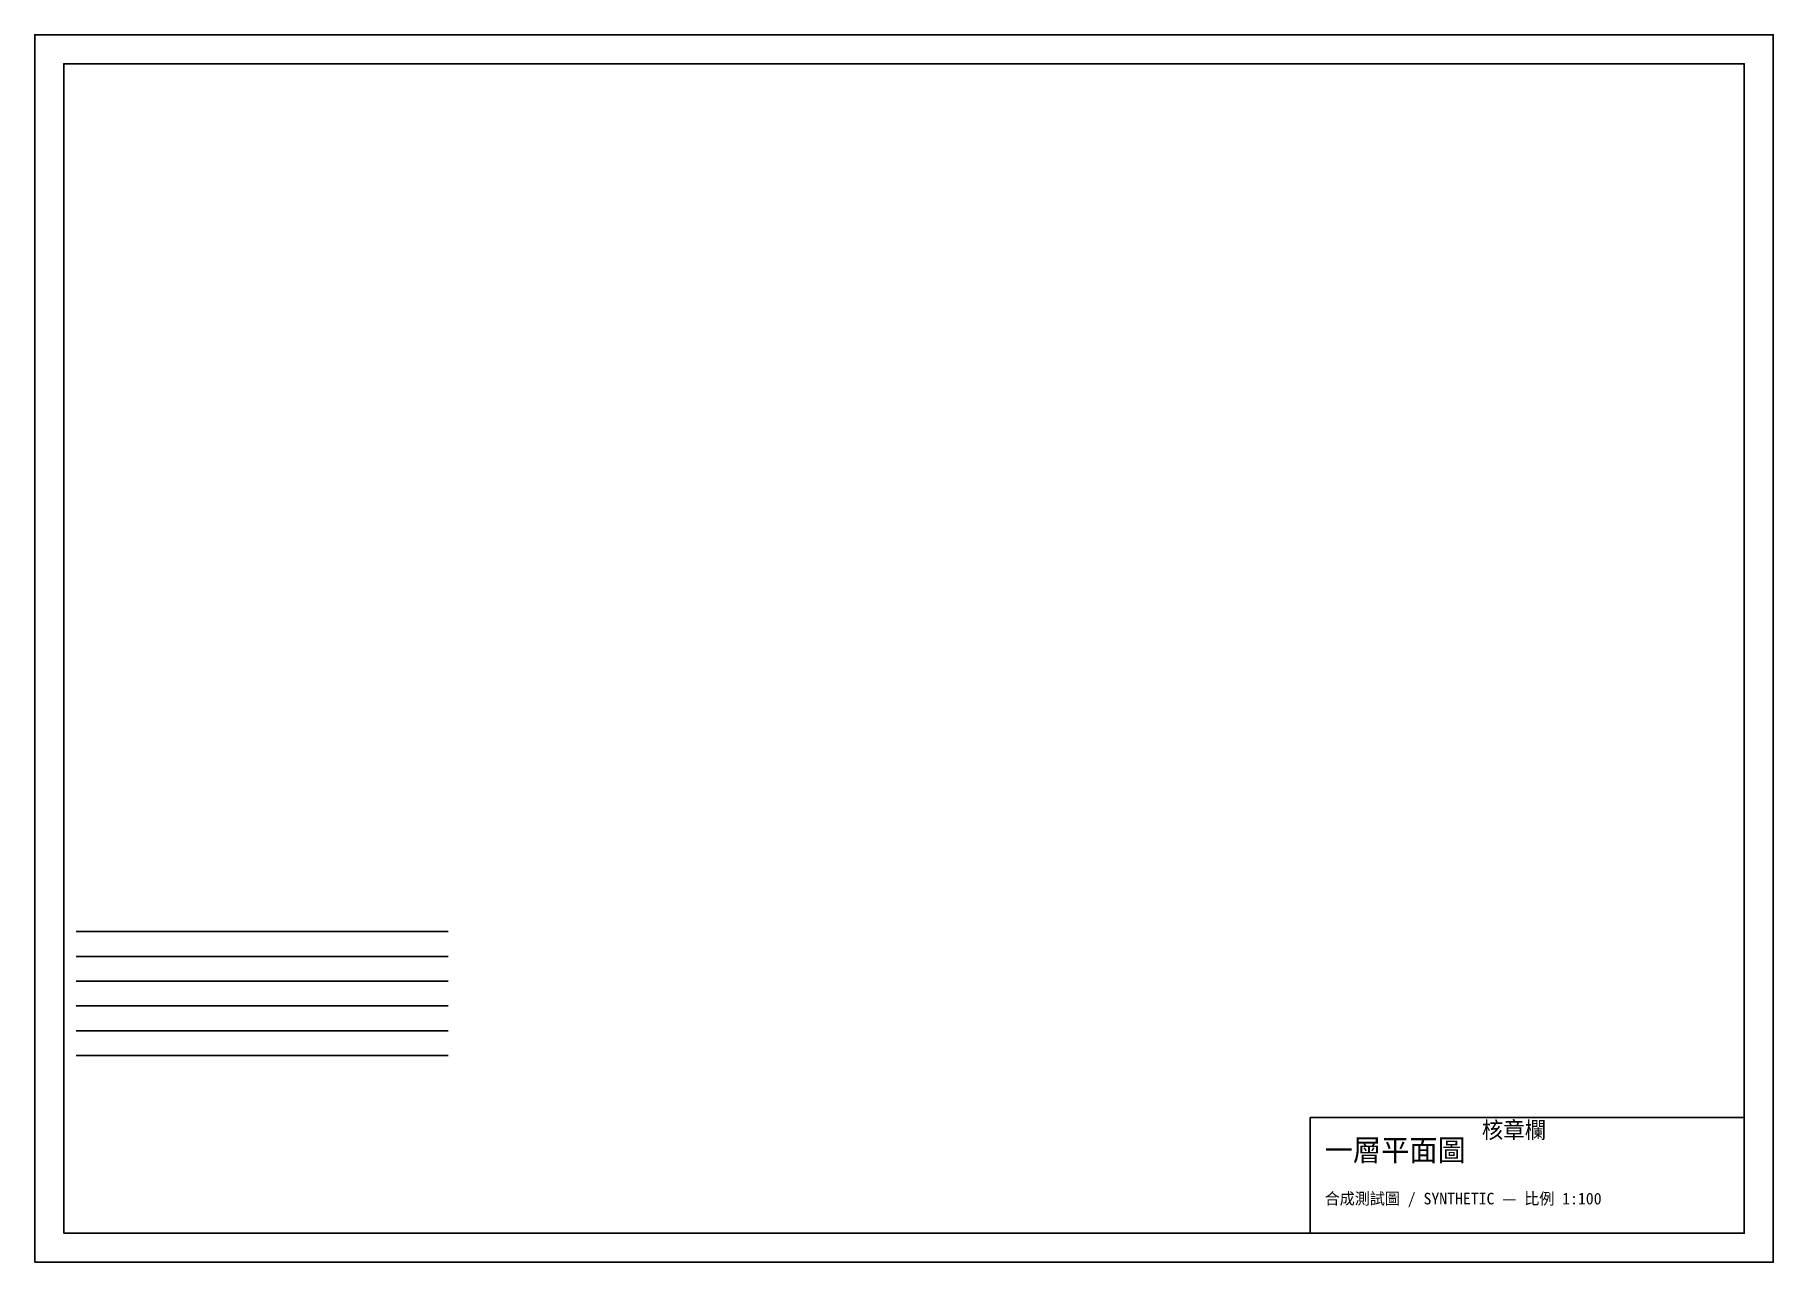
# Paper-space layout 'Layout1' of a CAD drawing. Header units: millimetres. Extents: x 0 to 841, y 0 to 594.
import ezdxf

# ---------------------------------------------------------------- set-up
doc = ezdxf.new("R2010")
doc.units = ezdxf.units.MM
doc.layers.add('X-FRAME', color=7, linetype='Continuous')

psp = doc.layouts.get("Layout1")

# ---------------------------------------------------------------- linework, layer by layer
at = {"layer": 'X-FRAME'}
for p, q in [((20, 160), (200, 160)), ((20, 148), (200, 148)), ((20, 136), (200, 136)), ((20, 124), (200, 124)), ((20, 112), (200, 112)), ((20, 100), (200, 100))]:
    psp.add_line(p, q, dxfattribs=at)
for points in [[(0, 0), (841, 0), (841, 594), (0, 594)], [(14, 14), (827, 14), (827, 580), (14, 580)], [(617, 14), (827, 14), (827, 70), (617, 70)]]:
    psp.add_lwpolyline(points, close=True, dxfattribs=at)

# ---------------------------------------------------------------- texts
for s, height, p in [('核章欄', 8, (700, 60)), ('一層平面圖', 10.5, (624, 49)), ('合成測試圖 / SYNTHETIC — 比例 1:100', 5.6, (624, 28))]:
    psp.add_text(s, height=height, dxfattribs=at).set_placement(p)

doc.saveas('drawing.dxf')
